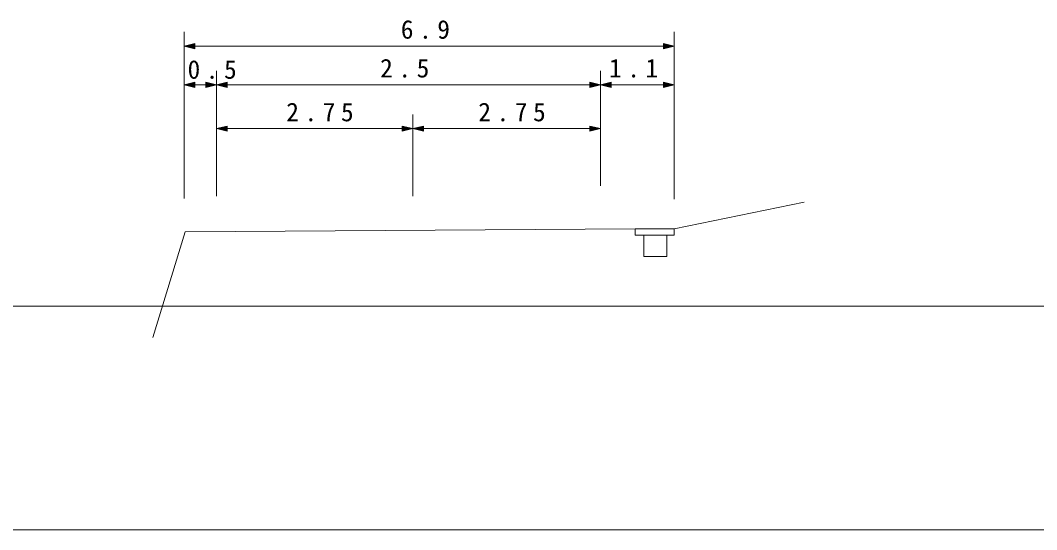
# Model space of a CAD drawing. Units: millimetres, scale not verified. Extents: x 40000 to 680000, y 20000 to 380000.
# Drawn here: x 189431 to 261482, y 205000 to 241122 of the extents above; entities that cross this region are included whole.
import ezdxf

# ---------------------------------------------------------------- set-up
doc = ezdxf.new("R2010")
doc.units = ezdxf.units.MM
doc.header["$LTSCALE"] = 1000
doc.layers.add('S-BGD', color=7, linetype='Continuous', lineweight=13)
doc.layers.add('S-BGD-HTXT', color=7, linetype='Continuous', lineweight=13)
doc.styles.add('ＭＳ ゴシック', font='')
doc.styles.get('ＭＳ ゴシック').set_extended_font_data('MS Gothic')

msp = doc.modelspace()

# ---------------------------------------------------------------- linework, layer by layer
at = {"layer": 'S-BGD'}
for p, q in [((201051, 228496), (201051, 240297)), ((235775, 240297), (235775, 228449)), ((201801, 239484), (201051, 239297)), ((201051, 239297), (201801, 239109)), ((201051, 239297), (235775, 239297)), ((201128, 239297), (201782, 239456)), ((201782, 239138), (201130, 239297)), ((201205, 239297), (201754, 239428)), ((201754, 239166), (201205, 239297)), ((201280, 239297), (201726, 239400)), ((201726, 239194), (201280, 239297)), ((201356, 239297), (201698, 239372)), ((201698, 239222), (201356, 239297)), ((201431, 239297), (201670, 239344)), ((201670, 239250), (201431, 239297)), ((201508, 239297), (201641, 239316)), ((201641, 239297), (201508, 239297)), ((201641, 239278), (201508, 239297)), ((201641, 239316), (201641, 239278)), ((201670, 239344), (201670, 239250)), ((201698, 239372), (201698, 239222)), ((201726, 239400), (201726, 239194)), ((201754, 239428), (201754, 239166)), ((201782, 239456), (201782, 239138)), ((201801, 239109), (201801, 239484)), ((235775, 239297), (235025, 239484)), ((235025, 239484), (235025, 239109)), ((235025, 239109), (235775, 239297)), ((235044, 239138), (235044, 239456)), ((235044, 239456), (235696, 239297)), ((235698, 239297), (235044, 239138)), ((235072, 239166), (235072, 239428)), ((235072, 239428), (235621, 239297)), ((235621, 239297), (235072, 239166)), ((235100, 239194), (235100, 239400)), ((235100, 239400), (235546, 239297)), ((235546, 239297), (235100, 239194)), ((235128, 239222), (235128, 239372)), ((235128, 239372), (235469, 239297)), ((235469, 239297), (235128, 239222)), ((235156, 239250), (235156, 239344)), ((235156, 239344), (235394, 239297)), ((235394, 239297), (235156, 239250)), ((235184, 239278), (235184, 239316)), ((235184, 239316), (235317, 239297)), ((235184, 239297), (235317, 239297)), ((235317, 239297), (235184, 239278)), ((203333, 237549), (203333, 228643)), ((230563, 237549), (230563, 229389)), ((201801, 236737), (201051, 236549)), ((201051, 236549), (201801, 236362)), ((201051, 236549), (203333, 236549)), ((201128, 236549), (201782, 236709)), ((201782, 236390), (201130, 236549)), ((201205, 236549), (201754, 236681)), ((201754, 236418), (201205, 236549)), ((201280, 236549), (201726, 236652)), ((201726, 236446), (201280, 236549)), ((201356, 236549), (201698, 236624)), ((201698, 236474), (201356, 236549)), ((201431, 236549), (201670, 236596)), ((201670, 236502), (201431, 236549)), ((201508, 236549), (201641, 236568)), ((201641, 236549), (201508, 236549)), ((201641, 236531), (201508, 236549)), ((201641, 236568), (201641, 236531)), ((201670, 236596), (201670, 236502)), ((201698, 236624), (201698, 236474)), ((201726, 236652), (201726, 236446)), ((201754, 236681), (201754, 236418)), ((201782, 236709), (201782, 236390)), ((201801, 236362), (201801, 236737)), ((203333, 236549), (202583, 236737)), ((202583, 236737), (202583, 236362)), ((202583, 236362), (203333, 236549)), ((202602, 236390), (202602, 236709)), ((202602, 236709), (203255, 236549)), ((203257, 236549), (202602, 236390)), ((202630, 236418), (202630, 236681)), ((202630, 236681), (203180, 236549)), ((203180, 236549), (202630, 236418)), ((202658, 236446), (202658, 236652)), ((202658, 236652), (203105, 236549)), ((203105, 236549), (202658, 236446)), ((202687, 236474), (202687, 236624)), ((202687, 236624), (203028, 236549)), ((203028, 236549), (202687, 236474)), ((202715, 236502), (202715, 236596)), ((202715, 236596), (202953, 236549)), ((202953, 236549), (202715, 236502)), ((202743, 236531), (202743, 236568)), ((202743, 236568), (202876, 236549)), ((202743, 236549), (202876, 236549)), ((202876, 236549), (202743, 236531)), ((204083, 236737), (203333, 236549)), ((203333, 236549), (204083, 236362)), ((203333, 236549), (217249, 236549)), ((203410, 236549), (204065, 236709)), ((204065, 236390), (203412, 236549)), ((203487, 236549), (204037, 236681)), ((204037, 236418), (203487, 236549)), ((203562, 236549), (204008, 236652)), ((204008, 236446), (203562, 236549)), ((203639, 236549), (203980, 236624)), ((203980, 236474), (203639, 236549)), ((203714, 236549), (203952, 236596)), ((203952, 236502), (203714, 236549)), ((203791, 236549), (203924, 236568)), ((203924, 236549), (203791, 236549)), ((203924, 236531), (203791, 236549)), ((203924, 236568), (203924, 236531)), ((203952, 236596), (203952, 236502)), ((203980, 236624), (203980, 236474)), ((204008, 236652), (204008, 236446)), ((204037, 236681), (204037, 236418)), ((204065, 236709), (204065, 236390)), ((204083, 236362), (204083, 236737)), ((217249, 236549), (230563, 236549)), ((230563, 236549), (229813, 236737)), ((229813, 236737), (229813, 236362)), ((229813, 236362), (230563, 236549)), ((229832, 236390), (229832, 236709)), ((229832, 236709), (230484, 236549)), ((230486, 236549), (229832, 236390)), ((229860, 236418), (229860, 236681)), ((229860, 236681), (230409, 236549)), ((230409, 236549), (229860, 236418)), ((229888, 236446), (229888, 236652)), ((229888, 236652), (230334, 236549)), ((230334, 236549), (229888, 236446)), ((229916, 236474), (229916, 236624)), ((229916, 236624), (230258, 236549)), ((230258, 236549), (229916, 236474)), ((229944, 236502), (229944, 236596)), ((229944, 236596), (230183, 236549)), ((230183, 236549), (229944, 236502)), ((229973, 236531), (229973, 236568)), ((229973, 236568), (230106, 236549)), ((229973, 236549), (230106, 236549)), ((230106, 236549), (229973, 236531)), ((231313, 236737), (230563, 236549)), ((230563, 236549), (231313, 236362)), ((230563, 236549), (235775, 236549)), ((230640, 236549), (231294, 236709)), ((231294, 236390), (230642, 236549)), ((230717, 236549), (231266, 236681)), ((231266, 236418), (230717, 236549)), ((230792, 236549), (231238, 236652)), ((231238, 236446), (230792, 236549)), ((230869, 236549), (231210, 236624)), ((231210, 236474), (230869, 236549)), ((230944, 236549), (231182, 236596)), ((231182, 236502), (230944, 236549)), ((231021, 236549), (231154, 236568)), ((231154, 236549), (231021, 236549)), ((231154, 236531), (231021, 236549)), ((231154, 236568), (231154, 236531)), ((231182, 236596), (231182, 236502)), ((231210, 236624), (231210, 236474)), ((231238, 236652), (231238, 236446)), ((231266, 236681), (231266, 236418)), ((231294, 236709), (231294, 236390)), ((231313, 236362), (231313, 236737)), ((235775, 236549), (235025, 236737)), ((235025, 236737), (235025, 236362)), ((235025, 236362), (235775, 236549)), ((235044, 236390), (235044, 236709)), ((235044, 236709), (235696, 236549)), ((235698, 236549), (235044, 236390)), ((235072, 236418), (235072, 236681)), ((235072, 236681), (235621, 236549)), ((235621, 236549), (235072, 236418)), ((235100, 236446), (235100, 236652)), ((235100, 236652), (235546, 236549)), ((235546, 236549), (235100, 236446)), ((235128, 236474), (235128, 236624)), ((235128, 236624), (235469, 236549)), ((235469, 236549), (235128, 236474)), ((235156, 236502), (235156, 236596)), ((235156, 236596), (235394, 236549)), ((235394, 236549), (235156, 236502)), ((235184, 236531), (235184, 236568)), ((235184, 236568), (235317, 236549)), ((235184, 236549), (235317, 236549)), ((235317, 236549), (235184, 236531)), ((217252, 234440), (217252, 228641)), ((204083, 233627), (203333, 233440)), ((203410, 233440), (204065, 233599)), ((203487, 233440), (204037, 233571)), ((203562, 233440), (204008, 233543)), ((203639, 233440), (203980, 233515)), ((203714, 233440), (203952, 233487)), ((203791, 233440), (203924, 233458)), ((203924, 233458), (203924, 233421)), ((203952, 233487), (203952, 233393)), ((203980, 233515), (203980, 233365)), ((204008, 233543), (204008, 233337)), ((204037, 233571), (204037, 233308)), ((204065, 233599), (204065, 233280)), ((204083, 233252), (204083, 233627)), ((217252, 233440), (216502, 233627)), ((216502, 233627), (216502, 233252)), ((216521, 233280), (216521, 233599)), ((216521, 233599), (217173, 233440)), ((216549, 233308), (216549, 233571)), ((216549, 233571), (217098, 233440)), ((216577, 233337), (216577, 233543)), ((216577, 233543), (217023, 233440)), ((216605, 233365), (216605, 233515)), ((216605, 233515), (216946, 233440)), ((216633, 233393), (216633, 233487)), ((216633, 233487), (216871, 233440)), ((216661, 233421), (216661, 233458)), ((216661, 233458), (216795, 233440)), ((218002, 233627), (217252, 233440)), ((217329, 233440), (217983, 233599)), ((217406, 233440), (217955, 233571)), ((217481, 233440), (217927, 233543)), ((217558, 233440), (217899, 233515)), ((217633, 233440), (217871, 233487)), ((217710, 233440), (217843, 233458)), ((217843, 233458), (217843, 233421)), ((217871, 233487), (217871, 233393)), ((217899, 233515), (217899, 233365)), ((217927, 233543), (217927, 233337)), ((217955, 233571), (217955, 233308)), ((217983, 233599), (217983, 233280)), ((218002, 233252), (218002, 233627)), ((230563, 233440), (229813, 233627)), ((229813, 233627), (229813, 233252)), ((229832, 233280), (229832, 233599)), ((229832, 233599), (230484, 233440)), ((229860, 233308), (229860, 233571)), ((229860, 233571), (230409, 233440)), ((229888, 233337), (229888, 233543)), ((229888, 233543), (230334, 233440)), ((229916, 233365), (229916, 233515)), ((229916, 233515), (230258, 233440)), ((229944, 233393), (229944, 233487)), ((229944, 233487), (230183, 233440)), ((229973, 233421), (229973, 233458)), ((229973, 233458), (230106, 233440)), ((203333, 233440), (204083, 233252)), ((203333, 233440), (217252, 233440)), ((204065, 233280), (203412, 233440)), ((204037, 233308), (203487, 233440)), ((204008, 233337), (203562, 233440)), ((203980, 233365), (203639, 233440)), ((203952, 233393), (203714, 233440)), ((203924, 233440), (203791, 233440)), ((203924, 233421), (203791, 233440)), ((216502, 233252), (217252, 233440)), ((217175, 233440), (216521, 233280)), ((217098, 233440), (216549, 233308)), ((217023, 233440), (216577, 233337)), ((216946, 233440), (216605, 233365)), ((216871, 233440), (216633, 233393)), ((216661, 233440), (216795, 233440)), ((216795, 233440), (216661, 233421)), ((217252, 233440), (218002, 233252)), ((217252, 233440), (230563, 233440)), ((217983, 233280), (217331, 233440)), ((217955, 233308), (217406, 233440)), ((217927, 233337), (217481, 233440)), ((217899, 233365), (217558, 233440)), ((217871, 233393), (217633, 233440)), ((217843, 233440), (217710, 233440)), ((217843, 233421), (217710, 233440)), ((229813, 233252), (230563, 233440)), ((230486, 233440), (229832, 233280)), ((230409, 233440), (229860, 233308)), ((230334, 233440), (229888, 233337)), ((230258, 233440), (229916, 233365)), ((230183, 233440), (229944, 233393)), ((229973, 233440), (230106, 233440)), ((230106, 233440), (229973, 233421)), ((235782, 226330), (245003, 228225)), ((233021, 226330), (201107, 226129)), ((233021, 225885), (233021, 226330)), ((233021, 226330), (235782, 226330)), ((235782, 226330), (235782, 225885)), ((201107, 226129), (198834, 218636)), ((235782, 225885), (233021, 225885)), ((235259, 225885), (233639, 225885)), ((233639, 225885), (233639, 224363)), ((235259, 224363), (235259, 225885)), ((233639, 224363), (235259, 224363)), ((69736, 220851), (559473, 220851))]:
    msp.add_line(p, q, dxfattribs=at)
at = {"layer": 'S-BGD-HTXT'}
msp.add_line((40000, 205000), (579000, 205000), dxfattribs=at)

# ---------------------------------------------------------------- texts
at = {"layer": 'S-BGD', "char_height": 1320, "attachment_point": 7, "style": 'ＭＳ ゴシック'}
for s, insert in [('\\T1.44;6.9', (216404, 239797)), ('\\T1.44;0.5', (201286, 236956)), ('\\T1.44;2.5', (214940, 237049)), ('\\T1.44;1.1', (231161, 237049)), ('\\T1.44;2.75', (208284, 233940)), ('\\T1.44;2.75', (221899, 233940))]:
    msp.add_mtext(s, dxfattribs=dict(at, insert=insert))

doc.saveas('drawing.dxf')
